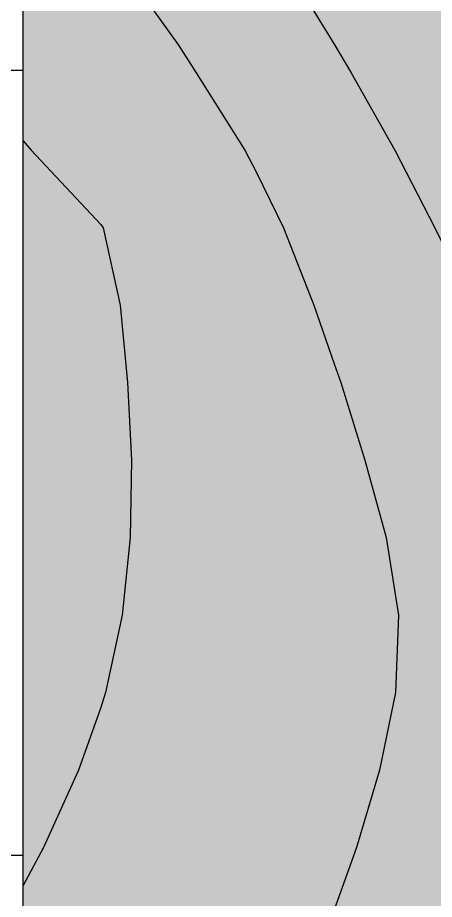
# Model space of a CAD drawing. Extents: x 79.49066 to 79.49309, y 16.68944 to 16.6915.
# Drawn here: x 79.4908446 to 79.4909509, y 16.6907887 to 16.6910133 of the extents above; entities that cross this region are included whole.
import ezdxf

# ---------------------------------------------------------------- set-up
doc = ezdxf.new("R2010")
doc.units = 0

msp = doc.modelspace()

# ---------------------------------------------------------------- hatches: boundary and pattern name
at = {"layer": 'Contours_csv_excel_file_grd', "true_color": 0xececec}
msp.add_hatch(color=256, dxfattribs=at).paths.add_polyline_path([(79.49092284, 16.69056786), (79.4909253, 16.69057074), (79.49093639, 16.69058482), (79.4909381, 16.69058697), (79.49094513, 16.69059578), (79.49095143, 16.69060456), (79.49095322, 16.69060715), (79.49096496, 16.69062416), (79.49096504, 16.69062429), (79.49096748, 16.69062864), (79.49097614, 16.69064403), (79.49098071, 16.69065328), (79.49098478, 16.69066154), (79.49098584, 16.69066377), (79.49099446, 16.69068351), (79.49099721, 16.6906902), (79.49100255, 16.69070324), (79.49100461, 16.69070865), (79.49100976, 16.69072298), (79.49101392, 16.69073598), (79.49101608, 16.69074272), (79.49102142, 16.69076245), (79.49102443, 16.69077677), (79.49102549, 16.69078219), (79.49102744, 16.69079705), (79.49102808, 16.69080193), (79.49102924, 16.69082167), (79.4910288, 16.6908414), (79.49102644, 16.69086114), (79.49102443, 16.6908696), (79.49102175, 16.69088088), (79.49101945, 16.69088744), (79.49101481, 16.69090062), (79.49100646, 16.69092035), (79.49100461, 16.69092433), (79.49100149, 16.69093078), (79.49099698, 16.69094009), (79.49098701, 16.69095983), (79.49098478, 16.69096399), (79.49098088, 16.69097119), (79.49097634, 16.69097957), (79.49096517, 16.6909993), (79.49096496, 16.69099965), (79.49096077, 16.6910066), (79.49095327, 16.69101904), (79.49094513, 16.69103212), (79.490941, 16.69103878), (79.49094065, 16.69103934), (79.49092885, 16.69105852), (79.4909253, 16.69106459), (79.49091906, 16.6910757), (79.49091763, 16.69107825), (79.49090791, 16.69109799), (79.49090548, 16.69110318), (79.49090037, 16.69111341), (79.49089821, 16.69111773), (79.49088795, 16.69113746), (79.49088593, 16.69114136), (79.490846, 16.69114136), (79.49084853, 16.69113746), (79.4908626, 16.69111773), (79.49086583, 16.69111341), (79.49087176, 16.69110318), (79.49087477, 16.69109799), (79.49088431, 16.69107825), (79.49088565, 16.6910757), (79.49089123, 16.69106459), (79.49089428, 16.69105852), (79.49090548, 16.69103934), (79.4909058, 16.69103878), (79.4909098, 16.69103212), (79.49091767, 16.69101904), (79.4909253, 16.6910066), (79.49092944, 16.69099965), (79.49092964, 16.6909993), (79.49094078, 16.69097957), (79.49094513, 16.69097119), (79.49094886, 16.69096399), (79.49095102, 16.69095983), (79.49096061, 16.69094009), (79.49096496, 16.69093078), (79.49096794, 16.69092433), (79.49096978, 16.69092035), (79.4909787, 16.69090062), (79.49098478, 16.69088744), (79.49098743, 16.69088088), (79.49099094, 16.6908696), (79.49099357, 16.69086114), (79.4909926, 16.6908414), (79.49098987, 16.69082167), (79.49098596, 16.69080193), (79.49098478, 16.69079705), (79.49098069, 16.69078219), (79.49097898, 16.69077677), (79.49097447, 16.69076245), (79.49096752, 16.69074272), (79.49096496, 16.69073598), (79.49095956, 16.69072298), (79.49095332, 16.69070865), (79.49095096, 16.69070324), (79.49094513, 16.6906902), (79.49094179, 16.69068351), (79.49093154, 16.69066377), (79.49093021, 16.69066154), (79.4909253, 16.69065328), (79.49091866, 16.69064403), (79.49090548, 16.69062864), (79.49090159, 16.69062429), (79.49090147, 16.69062416), (79.49088565, 16.69060715), (79.49088312, 16.69060456), (79.49087449, 16.69059578), (79.49086583, 16.69058697), (79.49086359, 16.69058482), (79.49084899, 16.69057074), (79.490846, 16.69056786)])
at = {"layer": 'Contours_csv_excel_file_grd', "true_color": 0xefefef}
msp.add_hatch(color=256, dxfattribs=at).paths.add_polyline_path([(79.49092947, 16.69066028), (79.49093154, 16.69066377), (79.49094119, 16.69068234), (79.49094179, 16.69068351), (79.49094513, 16.6906902), (79.49095096, 16.69070324), (79.49095356, 16.69070922), (79.49095956, 16.69072298), (79.49096496, 16.69073598), (79.49096751, 16.69074269), (79.49096752, 16.69074272), (79.49097447, 16.69076245), (79.49098069, 16.69078219), (79.49098175, 16.69078605), (79.49098478, 16.69079705), (79.49098596, 16.69080193), (79.49098987, 16.69082167), (79.4909926, 16.6908414), (79.49099357, 16.69086114), (79.49098743, 16.69088088), (79.49098478, 16.69088744), (79.4909787, 16.69090062), (79.49096978, 16.69092035), (79.49096755, 16.69092518), (79.49096496, 16.69093078), (79.49096061, 16.69094009), (79.49095102, 16.69095983), (79.49094513, 16.69097119), (79.49094373, 16.69097388), (79.49094078, 16.69097957), (79.49092964, 16.6909993), (79.49092547, 16.69100632), (79.4909253, 16.6910066), (79.49091767, 16.69101904), (79.49090745, 16.69103604), (79.4909058, 16.69103878), (79.49090548, 16.69103934), (79.49089428, 16.69105852), (79.49088905, 16.69106893), (79.490846, 16.69106893), (79.49085163, 16.69105852), (79.49086355, 16.69103934), (79.4908639, 16.69103878), (79.49086583, 16.69103604), (79.49087656, 16.69101904), (79.49088545, 16.6910066), (79.49088565, 16.69100632), (79.49089012, 16.6909993), (79.49090252, 16.69097957), (79.49090548, 16.69097388), (79.4909068, 16.69097119), (79.49091238, 16.69095983), (79.49092016, 16.69094009), (79.49092337, 16.69093078), (79.4909253, 16.69092518), (79.49092704, 16.69092035), (79.49093314, 16.69090062), (79.49093674, 16.69088744), (79.49093853, 16.69088088), (79.49094175, 16.69086114), (79.49094099, 16.6908414), (79.49093691, 16.69082167), (79.49093099, 16.69080193), (79.49092924, 16.69079705), (79.4909253, 16.69078605), (79.49092378, 16.69078219), (79.490915, 16.69076245), (79.49090549, 16.69074272), (79.49090548, 16.69074269), (79.49090161, 16.69073598), (79.49089414, 16.69072298), (79.49088565, 16.69070922), (79.49088152, 16.69070324), (79.49087177, 16.6906902), (79.49086677, 16.69068351), (79.49086583, 16.69068234), (79.49084931, 16.69066377), (79.490846, 16.69066028)])
at = {"layer": 'Contours_csv_excel_file_grd', "true_color": 0xf3f3f3}
for points in [[(79.49090102, 16.69098195), (79.49089012, 16.6909993), (79.49088565, 16.69100632), (79.49087656, 16.69101904), (79.49086583, 16.69103604), (79.4908639, 16.69103878), (79.49085163, 16.69105852), (79.490846, 16.69106893), (79.490846, 16.69105852), (79.490846, 16.69103878), (79.490846, 16.69103604), (79.490846, 16.69101904), (79.490846, 16.69100632), (79.490846, 16.6909993), (79.490846, 16.69098195)], [(79.49092752, 16.69079225), (79.49093099, 16.69080193), (79.49093691, 16.69082167), (79.4909402, 16.69083761), (79.49094099, 16.6908414), (79.49094175, 16.69086114), (79.49093853, 16.69088088), (79.49093314, 16.69090062), (79.49092704, 16.69092035), (79.4909253, 16.69092518), (79.49092016, 16.69094009), (79.49091238, 16.69095983), (79.49091197, 16.69096066), (79.49090548, 16.69097388), (79.49090252, 16.69097957), (79.49090102, 16.69098195), (79.490846, 16.69098195), (79.49084806, 16.69097957), (79.4908534, 16.69097388), (79.49086583, 16.69096066), (79.49086639, 16.69095983), (79.49087078, 16.69094009), (79.49087219, 16.69092518), (79.49087265, 16.69092035), (79.49087363, 16.69090062), (79.49087333, 16.69088088), (79.49087123, 16.69086114), (79.49086702, 16.6908414), (79.49086583, 16.69083761), (79.49086013, 16.69082167), (79.49085117, 16.69080193), (79.490846, 16.69079225)], [(79.49084931, 16.69066377), (79.49086583, 16.69068234), (79.49086677, 16.69068351), (79.49088152, 16.69070324), (79.49088565, 16.69070922), (79.49089414, 16.69072298), (79.49090548, 16.69074269), (79.49090549, 16.69074272), (79.490915, 16.69076245), (79.49092378, 16.69078219), (79.4909253, 16.69078605), (79.49092752, 16.69079225), (79.490846, 16.69079225), (79.490846, 16.69078605), (79.490846, 16.69078219), (79.490846, 16.69076245), (79.490846, 16.69074272), (79.490846, 16.69074269), (79.490846, 16.69072298), (79.490846, 16.69070922), (79.490846, 16.69070324), (79.490846, 16.69068351), (79.490846, 16.69068234), (79.490846, 16.69066377), (79.490846, 16.69066028)]]:
    msp.add_hatch(color=256, dxfattribs=at).paths.add_polyline_path(points)
at = {"layer": 'Contours_csv_excel_file_grd', "true_color": 0xf6f6f6}
msp.add_hatch(color=256, dxfattribs=at).paths.add_polyline_path([(79.49085117, 16.69080193), (79.49086013, 16.69082167), (79.49086583, 16.69083761), (79.49086702, 16.6908414), (79.49087123, 16.69086114), (79.49087333, 16.69088088), (79.49087363, 16.69090062), (79.49087265, 16.69092035), (79.49087078, 16.69094009), (79.49086639, 16.69095983), (79.49086583, 16.69096066), (79.49084806, 16.69097957), (79.490846, 16.69098195), (79.490846, 16.69097957), (79.490846, 16.69096066), (79.490846, 16.69095983), (79.490846, 16.69094009), (79.490846, 16.69092035), (79.490846, 16.69090062), (79.490846, 16.69088088), (79.490846, 16.69086114), (79.490846, 16.6908414), (79.490846, 16.69083761), (79.490846, 16.69082167), (79.490846, 16.69080193), (79.490846, 16.69079225)])

# ---------------------------------------------------------------- linework, layer by layer
at = {"layer": 'Contours_csv_excel_file_grd', "true_color": 0xb3b3b3, "flags": 128}
for points in [[(79.49087656, 16.69101904), (79.49088565, 16.69100632), (79.49089012, 16.6909993), (79.49090252, 16.69097957), (79.49090548, 16.69097388), (79.49091238, 16.69095983), (79.49092016, 16.69094009), (79.4909253, 16.69092518), (79.49092704, 16.69092035), (79.49093314, 16.69090062), (79.49093853, 16.69088088), (79.49094175, 16.69086114), (79.49094099, 16.6908414), (79.49093691, 16.69082167), (79.49093099, 16.69080193), (79.4909253, 16.69078605)], [(79.49091767, 16.69101904), (79.4909253, 16.6910066), (79.49092964, 16.6909993), (79.49094078, 16.69097957), (79.49094513, 16.69097119), (79.49095102, 16.69095983), (79.49096061, 16.69094009), (79.49096496, 16.69093078), (79.49096978, 16.69092035), (79.4909787, 16.69090062), (79.49098478, 16.69088744), (79.49098743, 16.69088088), (79.49099357, 16.69086114), (79.4909926, 16.6908414), (79.49098987, 16.69082167), (79.49098596, 16.69080193), (79.49098478, 16.69079705), (79.49098069, 16.69078219)], [(79.490846, 16.69098195), (79.49084806, 16.69097957), (79.49086583, 16.69096066), (79.49086639, 16.69095983), (79.49087078, 16.69094009), (79.49087265, 16.69092035), (79.49087363, 16.69090062), (79.49087333, 16.69088088), (79.49087123, 16.69086114), (79.49086702, 16.6908414), (79.49086583, 16.69083761), (79.49086013, 16.69082167), (79.49085117, 16.69080193), (79.490846, 16.69079225)]]:
    msp.add_lwpolyline(points, dxfattribs=at)
at = {"layer": 'GSLAYER', "true_color": 0x000000, "flags": 128}
for points in [[(79.490846, 16.689519), (79.490846, 16.691473)], [(79.49082158, 16.691), (79.490846, 16.691)], [(79.49082158, 16.6908), (79.490846, 16.6908)]]:
    msp.add_lwpolyline(points, dxfattribs=at)

doc.saveas('drawing.dxf')
